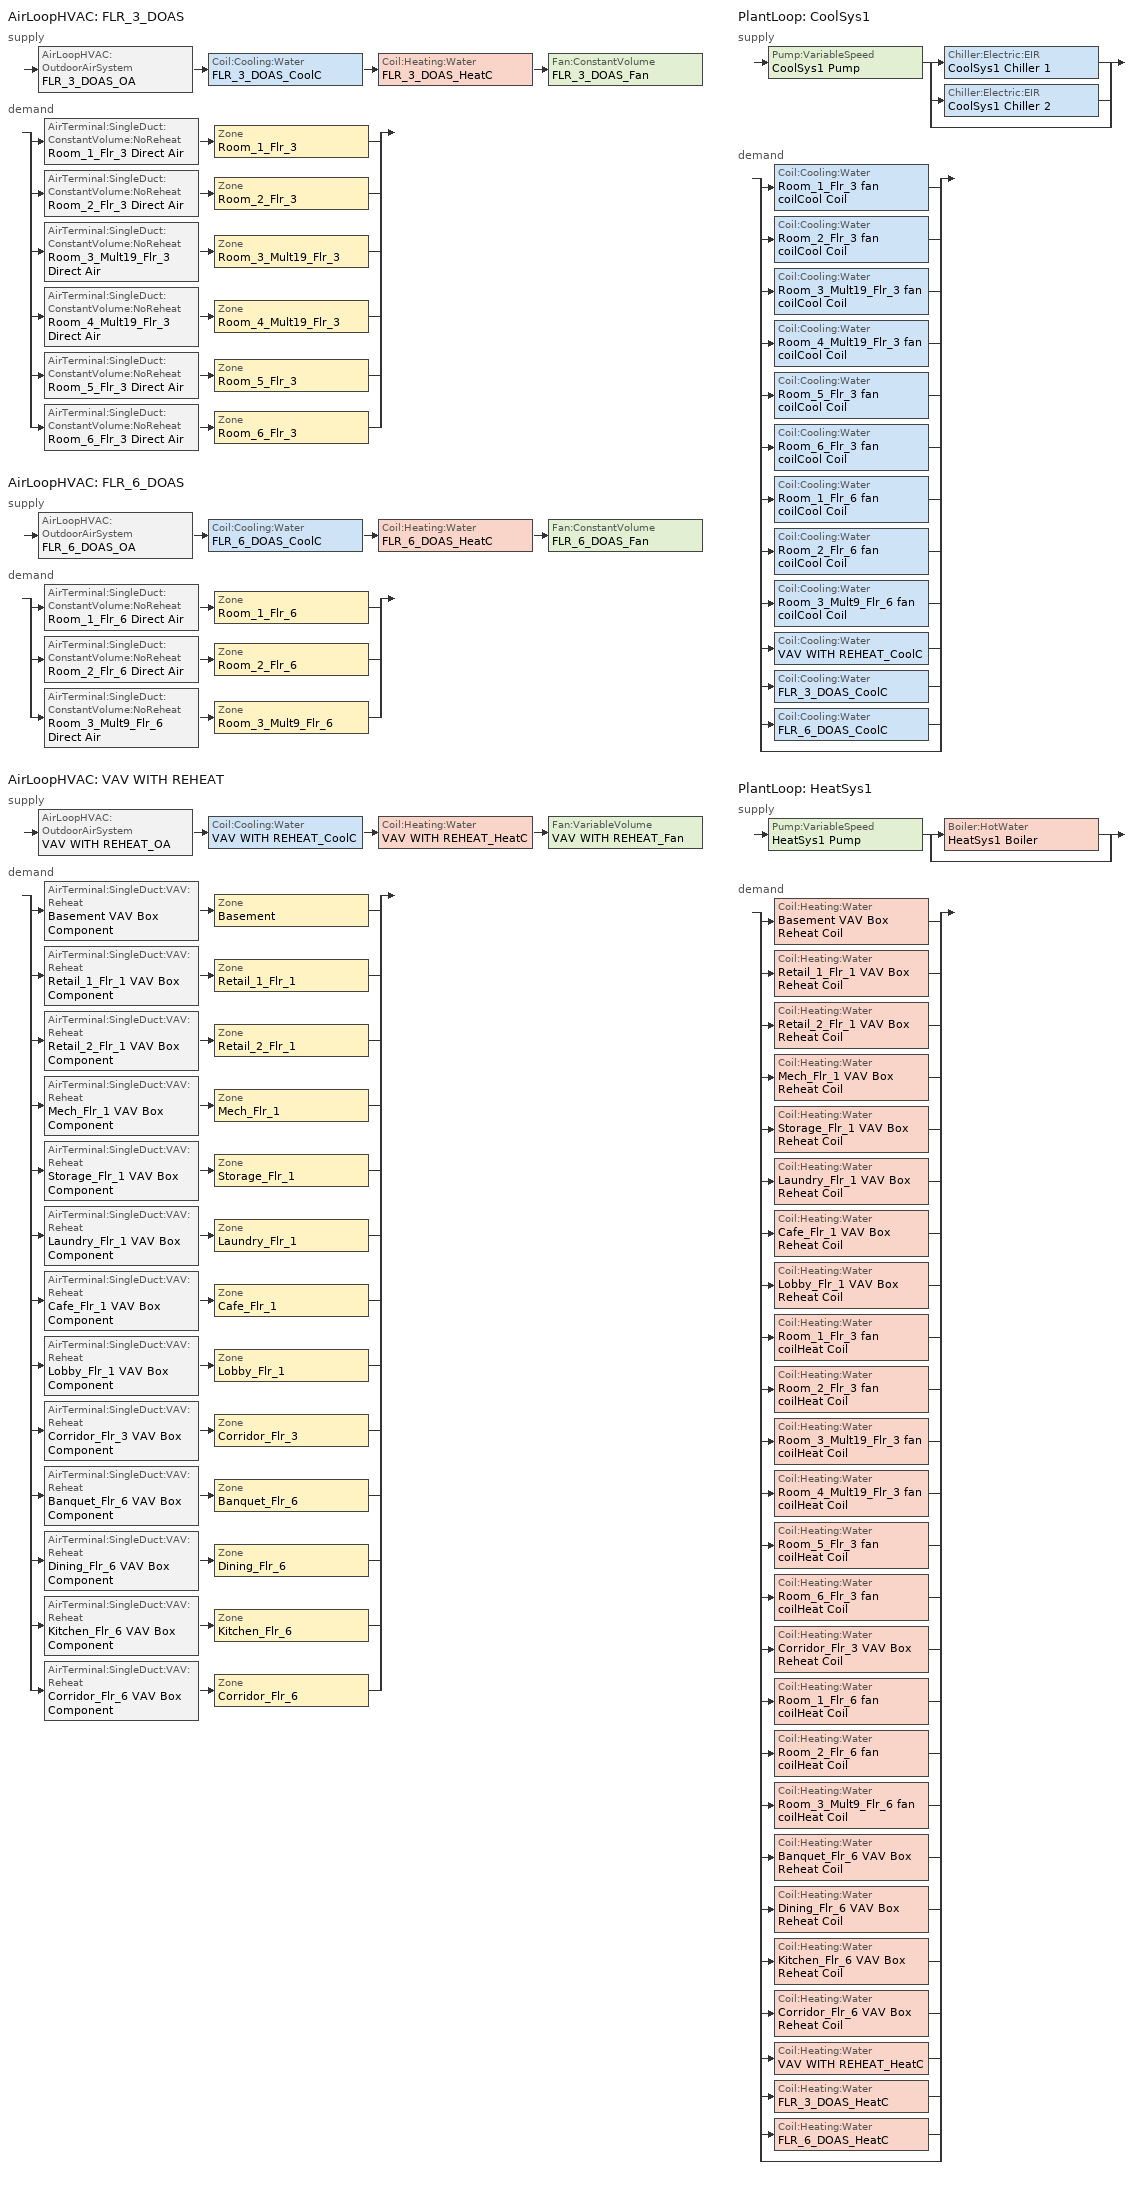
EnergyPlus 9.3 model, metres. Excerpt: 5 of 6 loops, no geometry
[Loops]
AirLoopHVAC 'FLR_3_DOAS'
 supply: AirLoopHVAC:OutdoorAirSystem 'FLR_3_DOAS_OA' > Coil:Cooling:Water 'FLR_3_DOAS_CoolC' > Coil:Heating:Water 'FLR_3_DOAS_HeatC' > Fan:ConstantVolume 'FLR_3_DOAS_Fan'
 demand: split
  | AirTerminal:SingleDuct:ConstantVolume:NoReheat 'Room_1_Flr_3 Direct Air' > Zone 'Room_1_Flr_3'
  | AirTerminal:SingleDuct:ConstantVolume:NoReheat 'Room_2_Flr_3 Direct Air' > Zone 'Room_2_Flr_3'
  | AirTerminal:SingleDuct:ConstantVolume:NoReheat 'Room_3_Mult19_Flr_3 Direct Air' > Zone 'Room_3_Mult19_Flr_3'
  | AirTerminal:SingleDuct:ConstantVolume:NoReheat 'Room_4_Mult19_Flr_3 Direct Air' > Zone 'Room_4_Mult19_Flr_3'
  | AirTerminal:SingleDuct:ConstantVolume:NoReheat 'Room_5_Flr_3 Direct Air' > Zone 'Room_5_Flr_3'
  | AirTerminal:SingleDuct:ConstantVolume:NoReheat 'Room_6_Flr_3 Direct Air' > Zone 'Room_6_Flr_3'
AirLoopHVAC 'FLR_6_DOAS'
 supply: AirLoopHVAC:OutdoorAirSystem 'FLR_6_DOAS_OA' > Coil:Cooling:Water 'FLR_6_DOAS_CoolC' > Coil:Heating:Water 'FLR_6_DOAS_HeatC' > Fan:ConstantVolume 'FLR_6_DOAS_Fan'
 demand: split
  | AirTerminal:SingleDuct:ConstantVolume:NoReheat 'Room_1_Flr_6 Direct Air' > Zone 'Room_1_Flr_6'
  | AirTerminal:SingleDuct:ConstantVolume:NoReheat 'Room_2_Flr_6 Direct Air' > Zone 'Room_2_Flr_6'
  | AirTerminal:SingleDuct:ConstantVolume:NoReheat 'Room_3_Mult9_Flr_6 Direct Air' > Zone 'Room_3_Mult9_Flr_6'
AirLoopHVAC 'VAV WITH REHEAT'
 supply: AirLoopHVAC:OutdoorAirSystem 'VAV WITH REHEAT_OA' > Coil:Cooling:Water 'VAV WITH REHEAT_CoolC' > Coil:Heating:Water 'VAV WITH REHEAT_HeatC' > Fan:VariableVolume 'VAV WITH REHEAT_Fan'
 demand: split
  | AirTerminal:SingleDuct:VAV:Reheat 'Basement VAV Box Component' > Zone 'Basement'
  | AirTerminal:SingleDuct:VAV:Reheat 'Retail_1_Flr_1 VAV Box Component' > Zone 'Retail_1_Flr_1'
  | AirTerminal:SingleDuct:VAV:Reheat 'Retail_2_Flr_1 VAV Box Component' > Zone 'Retail_2_Flr_1'
  | AirTerminal:SingleDuct:VAV:Reheat 'Mech_Flr_1 VAV Box Component' > Zone 'Mech_Flr_1'
  | AirTerminal:SingleDuct:VAV:Reheat 'Storage_Flr_1 VAV Box Component' > Zone 'Storage_Flr_1'
  | AirTerminal:SingleDuct:VAV:Reheat 'Laundry_Flr_1 VAV Box Component' > Zone 'Laundry_Flr_1'
  | AirTerminal:SingleDuct:VAV:Reheat 'Cafe_Flr_1 VAV Box Component' > Zone 'Cafe_Flr_1'
  | AirTerminal:SingleDuct:VAV:Reheat 'Lobby_Flr_1 VAV Box Component' > Zone 'Lobby_Flr_1'
  | AirTerminal:SingleDuct:VAV:Reheat 'Corridor_Flr_3 VAV Box Component' > Zone 'Corridor_Flr_3'
  | AirTerminal:SingleDuct:VAV:Reheat 'Banquet_Flr_6 VAV Box Component' > Zone 'Banquet_Flr_6'
  | AirTerminal:SingleDuct:VAV:Reheat 'Dining_Flr_6 VAV Box Component' > Zone 'Dining_Flr_6'
  | AirTerminal:SingleDuct:VAV:Reheat 'Kitchen_Flr_6 VAV Box Component' > Zone 'Kitchen_Flr_6'
  | AirTerminal:SingleDuct:VAV:Reheat 'Corridor_Flr_6 VAV Box Component' > Zone 'Corridor_Flr_6'
PlantLoop 'CoolSys1'
 supply: Pump:VariableSpeed 'CoolSys1 Pump' > split
  | Chiller:Electric:EIR 'CoolSys1 Chiller 1'
  | Chiller:Electric:EIR 'CoolSys1 Chiller 2'
  | bypass
 demand: split
  | Coil:Cooling:Water 'Room_1_Flr_3 fan coilCool Coil'
  | Coil:Cooling:Water 'Room_2_Flr_3 fan coilCool Coil'
  | Coil:Cooling:Water 'Room_3_Mult19_Flr_3 fan coilCool Coil'
  | Coil:Cooling:Water 'Room_4_Mult19_Flr_3 fan coilCool Coil'
  | Coil:Cooling:Water 'Room_5_Flr_3 fan coilCool Coil'
  | Coil:Cooling:Water 'Room_6_Flr_3 fan coilCool Coil'
  | Coil:Cooling:Water 'Room_1_Flr_6 fan coilCool Coil'
  | Coil:Cooling:Water 'Room_2_Flr_6 fan coilCool Coil'
  | Coil:Cooling:Water 'Room_3_Mult9_Flr_6 fan coilCool Coil'
  | Coil:Cooling:Water 'VAV WITH REHEAT_CoolC'
  | Coil:Cooling:Water 'FLR_3_DOAS_CoolC'
  | Coil:Cooling:Water 'FLR_6_DOAS_CoolC'
  | bypass
PlantLoop 'HeatSys1'
 supply: Pump:VariableSpeed 'HeatSys1 Pump' > split
  | Boiler:HotWater 'HeatSys1 Boiler'
  | bypass
 demand: split
  | Coil:Heating:Water 'Basement VAV Box Reheat Coil'
  | Coil:Heating:Water 'Retail_1_Flr_1 VAV Box Reheat Coil'
  | Coil:Heating:Water 'Retail_2_Flr_1 VAV Box Reheat Coil'
  | Coil:Heating:Water 'Mech_Flr_1 VAV Box Reheat Coil'
  | Coil:Heating:Water 'Storage_Flr_1 VAV Box Reheat Coil'
  | Coil:Heating:Water 'Laundry_Flr_1 VAV Box Reheat Coil'
  | Coil:Heating:Water 'Cafe_Flr_1 VAV Box Reheat Coil'
  | Coil:Heating:Water 'Lobby_Flr_1 VAV Box Reheat Coil'
  | Coil:Heating:Water 'Room_1_Flr_3 fan coilHeat Coil'
  | Coil:Heating:Water 'Room_2_Flr_3 fan coilHeat Coil'
  | Coil:Heating:Water 'Room_3_Mult19_Flr_3 fan coilHeat Coil'
  | Coil:Heating:Water 'Room_4_Mult19_Flr_3 fan coilHeat Coil'
  | Coil:Heating:Water 'Room_5_Flr_3 fan coilHeat Coil'
  | Coil:Heating:Water 'Room_6_Flr_3 fan coilHeat Coil'
  | Coil:Heating:Water 'Corridor_Flr_3 VAV Box Reheat Coil'
  | Coil:Heating:Water 'Room_1_Flr_6 fan coilHeat Coil'
  | Coil:Heating:Water 'Room_2_Flr_6 fan coilHeat Coil'
  | Coil:Heating:Water 'Room_3_Mult9_Flr_6 fan coilHeat Coil'
  | Coil:Heating:Water 'Banquet_Flr_6 VAV Box Reheat Coil'
  | Coil:Heating:Water 'Dining_Flr_6 VAV Box Reheat Coil'
  | Coil:Heating:Water 'Kitchen_Flr_6 VAV Box Reheat Coil'
  | Coil:Heating:Water 'Corridor_Flr_6 VAV Box Reheat Coil'
  | Coil:Heating:Water 'VAV WITH REHEAT_HeatC'
  | Coil:Heating:Water 'FLR_3_DOAS_HeatC'
  | Coil:Heating:Water 'FLR_6_DOAS_HeatC'
  | bypass
[Fan:VariableVolume]
VAV WITH REHEAT_Fan: Availability Schedule=Always_On; Fan Total Efficiency=0.61425; Pressure Rise {Pa}=1017.592; Maximum Flow Rate {m3/s}=AUTOSIZE; Fan Power Minimum Flow Rate Input Method=FixedFlowRate; Fan Power Minimum Air Flow Rate {m3/s}=0; Motor Efficiency=0.945; Motor In Airstream Fraction=1; Fan Power Coefficient 1=0.0407599; Fan Power Coefficient 2=0.088045; Fan Power Coefficient 3=-0.0729261; Fan Power Coefficient 4=0.94374; Fan Power Coefficient 5=0
[Fan:ConstantVolume] Availability Schedule=ALWAYS_ON; Maximum Flow Rate {m3/s}=AUTOSIZE; Motor In Airstream Fraction=1
Name | Fan Total Efficiency | Pressure Rise {Pa} | Motor Efficiency
FLR_3_DOAS_Fan | 0.56875 | 622 | 0.875
FLR_6_DOAS_Fan | 0.53625 | 622 | 0.825
Room_1_Flr_3 fan coilfan; Room_1_Flr_6 fan coilfan; Room_2_Flr_3 fan coilfan; Room_2_Flr_6 fan coilfan; Room_3_Mult19_Flr_3 fan coilfan; Room_3_Mult9_Flr_6 fan coilfan; Room_4_Mult19_Flr_3 fan coilfan; Room_5_Flr_3 fan coilfan; Room_6_Flr_3 fan coilfan | 0.52 | 331 | 0.8
Corridor_Flr_6 Unit HeaterFan | 0.536 | 50 | 0.825
[Fan:ZoneExhaust] Availability Schedule=Always_On
Name | Fan Total Efficiency | Pressure Rise {Pa} | Maximum Flow Rate {m3/s}
Dining_Flr_6 Exhaust Fan | 1 | 1.0e-006 | 1.84352
Kitchen_Flr_6 Exhaust Fan | 1 | 1.0e-006 | 0.04448
Laundry_Flr_1 Exhaust Fan | 0.34 | 125 | 0.236
[Coil:Heating:Water] Availability Schedule=ALWAYS_ON; U-Factor Times Area Value {W/K}=AUTOSIZE; Maximum Water Flow Rate {m3/s}=AUTOSIZE; Performance Input Method=UFactorTimesAreaAndDesignWaterFlowRate; Rated Capacity {W}=AUTOSIZE; Rated Inlet Water Temperature {C}=82.2; Rated Inlet Air Temperature {C}=16.6; Rated Outlet Water Temperature {C}=71.1; Rated Outlet Air Temperature {C}=32.2
Banquet_Flr_6 VAV Box Reheat Coil; Basement VAV Box Reheat Coil; Cafe_Flr_1 VAV Box Reheat Coil; Corridor_Flr_3 VAV Box Reheat Coil; Corridor_Flr_6 VAV Box Reheat Coil; Dining_Flr_6 VAV Box Reheat Coil; FLR_3_DOAS_HeatC; FLR_6_DOAS_HeatC; Kitchen_Flr_6 VAV Box Reheat Coil; Laundry_Flr_1 VAV Box Reheat Coil; Lobby_Flr_1 VAV Box Reheat Coil; Mech_Flr_1 VAV Box Reheat Coil; Retail_1_Flr_1 VAV Box Reheat Coil; Retail_2_Flr_1 VAV Box Reheat Coil; Room_1_Flr_3 fan coilHeat Coil; Room_1_Flr_6 fan coilHeat Coil; Room_2_Flr_3 fan coilHeat Coil; Room_2_Flr_6 fan coilHeat Coil; Room_3_Mult19_Flr_3 fan coilHeat Coil; Room_3_Mult9_Flr_6 fan coilHeat Coil; Room_4_Mult19_Flr_3 fan coilHeat Coil; Room_5_Flr_3 fan coilHeat Coil; Room_6_Flr_3 fan coilHeat Coil; Storage_Flr_1 VAV Box Reheat Coil; VAV WITH REHEAT_HeatC
[Coil:Heating:Electric]
Corridor_Flr_6 Unit Heater coil: Availability Schedule=ALWAYS_ON; Efficiency=1; Nominal Capacity {W}=AUTOSIZE
[Coil:Cooling:Water] Availability Schedule=ALWAYS_ON; Design Water Flow Rate {m3/s}=AUTOSIZE; Design Air Flow Rate {m3/s}=AUTOSIZE; Design Inlet Water Temperature {C}=AUTOSIZE; Design Inlet Air Temperature {C}=AUTOSIZE; Design Outlet Air Temperature {C}=AUTOSIZE; Design Inlet Air Humidity Ratio {kgWater/kgDryAir}=AUTOSIZE; Design Outlet Air Humidity Ratio {kgWater/kgDryAir}=AUTOSIZE; Type of Analysis=SimpleAnalysis; Heat Exchanger Configuration=CrossFlow
FLR_6_DOAS_CoolC; Room_3_Mult9_Flr_6 fan coilCool Coil; VAV WITH REHEAT_CoolC; FLR_3_DOAS_CoolC; Room_2_Flr_6 fan coilCool Coil; Room_1_Flr_6 fan coilCool Coil; Room_1_Flr_3 fan coilCool Coil; Room_2_Flr_3 fan coilCool Coil; Room_3_Mult19_Flr_3 fan coilCool Coil; Room_4_Mult19_Flr_3 fan coilCool Coil; Room_6_Flr_3 fan coilCool Coil; Room_5_Flr_3 fan coilCool Coil
[ZoneHVAC:FourPipeFanCoil] Availability Schedule=ALWAYS_ON; Capacity Control Method=ConstantFanVariableFlow; Maximum Supply Air Flow Rate {m3/s}=AUTOSIZE; Maximum Outdoor Air Flow Rate {m3/s}=0; Maximum Cold Water Flow Rate {m3/s}=AUTOSIZE; Minimum Cold Water Flow Rate {m3/s}=0; Cooling Convergence Tolerance=0.001; Maximum Hot Water Flow Rate {m3/s}=AUTOSIZE; Minimum Hot Water Flow Rate {m3/s}=0; Heating Convergence Tolerance=0.001
Name | Supply Air Fan | Cooling Coil | Heating Coil
Room_1_Flr_3 fan coil | Room_1_Flr_3 fan coilfan | Room_1_Flr_3 fan coilCool Coil | Room_1_Flr_3 fan coilHeat Coil
Room_1_Flr_6 fan coil | Room_1_Flr_6 fan coilfan | Room_1_Flr_6 fan coilCool Coil | Room_1_Flr_6 fan coilHeat Coil
Room_2_Flr_3 fan coil | Room_2_Flr_3 fan coilfan | Room_2_Flr_3 fan coilCool Coil | Room_2_Flr_3 fan coilHeat Coil
Room_2_Flr_6 fan coil | Room_2_Flr_6 fan coilfan | Room_2_Flr_6 fan coilCool Coil | Room_2_Flr_6 fan coilHeat Coil
Room_3_Mult19_Flr_3 fan coil | Room_3_Mult19_Flr_3 fan coilfan | Room_3_Mult19_Flr_3 fan coilCool Coil | Room_3_Mult19_Flr_3 fan coilHeat Coil
Room_3_Mult9_Flr_6 fan coil | Room_3_Mult9_Flr_6 fan coilfan | Room_3_Mult9_Flr_6 fan coilCool Coil | Room_3_Mult9_Flr_6 fan coilHeat Coil
Room_4_Mult19_Flr_3 fan coil | Room_4_Mult19_Flr_3 fan coilfan | Room_4_Mult19_Flr_3 fan coilCool Coil | Room_4_Mult19_Flr_3 fan coilHeat Coil
Room_5_Flr_3 fan coil | Room_5_Flr_3 fan coilfan | Room_5_Flr_3 fan coilCool Coil | Room_5_Flr_3 fan coilHeat Coil
Room_6_Flr_3 fan coil | Room_6_Flr_3 fan coilfan | Room_6_Flr_3 fan coilCool Coil | Room_6_Flr_3 fan coilHeat Coil
[ZoneHVAC:UnitHeater]
Corridor_Flr_6 Unit Heater: Availability Schedule=ALWAYS_ON; Supply Air Fan=Corridor_Flr_6 Unit HeaterFan; Maximum Supply Air Flow Rate {m3/s}=AUTOSIZE; Heating Coil=Corridor_Flr_6 Unit Heater coil; Supply Air Fan Operation During No Heating=No; Maximum Hot Water or Steam Flow Rate {m3/s}=AUTOSIZE; Minimum Hot Water or Steam Flow Rate {m3/s}=0; Heating Convergence Tolerance=0.001
[AirTerminal:SingleDuct:VAV:Reheat] Availability Schedule=ALWAYS_ON; Maximum Air Flow Rate {m3/s}=AUTOSIZE; Zone Minimum Air Flow Input Method=Constant; Constant Minimum Air Flow Fraction=0.3; Maximum Hot Water or Steam Flow Rate {m3/s}=AUTOSIZE; Minimum Hot Water or Steam Flow Rate {m3/s}=0; Convergence Tolerance=0.001; Damper Heating Action=NORMAL
Name | Reheat Coil
Banquet_Flr_6 VAV Box Component | Banquet_Flr_6 VAV Box Reheat Coil
Basement VAV Box Component | Basement VAV Box Reheat Coil
Cafe_Flr_1 VAV Box Component | Cafe_Flr_1 VAV Box Reheat Coil
Corridor_Flr_3 VAV Box Component | Corridor_Flr_3 VAV Box Reheat Coil
Corridor_Flr_6 VAV Box Component | Corridor_Flr_6 VAV Box Reheat Coil
Dining_Flr_6 VAV Box Component | Dining_Flr_6 VAV Box Reheat Coil
Kitchen_Flr_6 VAV Box Component | Kitchen_Flr_6 VAV Box Reheat Coil
Laundry_Flr_1 VAV Box Component | Laundry_Flr_1 VAV Box Reheat Coil
Lobby_Flr_1 VAV Box Component | Lobby_Flr_1 VAV Box Reheat Coil
Mech_Flr_1 VAV Box Component | Mech_Flr_1 VAV Box Reheat Coil
Retail_1_Flr_1 VAV Box Component | Retail_1_Flr_1 VAV Box Reheat Coil
Retail_2_Flr_1 VAV Box Component | Retail_2_Flr_1 VAV Box Reheat Coil
Storage_Flr_1 VAV Box Component | Storage_Flr_1 VAV Box Reheat Coil
[Zone equipment]
Banquet_Flr_6: Banquet_Flr_6 VAV Box Component
Basement: Basement VAV Box Component
Cafe_Flr_1: Cafe_Flr_1 VAV Box Component
Corridor_Flr_3: Corridor_Flr_3 VAV Box Component
Corridor_Flr_6: Corridor_Flr_6 VAV Box Component, Corridor_Flr_6 Unit Heater
Dining_Flr_6: Dining_Flr_6 Exhaust Fan, Dining_Flr_6 VAV Box Component
Kitchen_Flr_6: Kitchen_Flr_6 Exhaust Fan, Kitchen_Flr_6 VAV Box Component
Laundry_Flr_1: Laundry_Flr_1 Exhaust Fan, Laundry_Flr_1 VAV Box Component
Lobby_Flr_1: Lobby_Flr_1 VAV Box Component
Mech_Flr_1: Mech_Flr_1 VAV Box Component
Retail_1_Flr_1: Retail_1_Flr_1 VAV Box Component
Retail_2_Flr_1: Retail_2_Flr_1 VAV Box Component
Room_1_Flr_3: Room_1_Flr_3 Direct Air, Room_1_Flr_3 fan coil
Room_1_Flr_6: Room_1_Flr_6 Direct Air, Room_1_Flr_6 fan coil
Room_2_Flr_3: Room_2_Flr_3 Direct Air, Room_2_Flr_3 fan coil
Room_2_Flr_6: Room_2_Flr_6 Direct Air, Room_2_Flr_6 fan coil
Room_3_Mult19_Flr_3: Room_3_Mult19_Flr_3 Direct Air, Room_3_Mult19_Flr_3 fan coil
Room_3_Mult9_Flr_6: Room_3_Mult9_Flr_6 Direct Air, Room_3_Mult9_Flr_6 fan coil
Room_4_Mult19_Flr_3: Room_4_Mult19_Flr_3 Direct Air, Room_4_Mult19_Flr_3 fan coil
Room_5_Flr_3: Room_5_Flr_3 Direct Air, Room_5_Flr_3 fan coil
Room_6_Flr_3: Room_6_Flr_3 Direct Air, Room_6_Flr_3 fan coil
Storage_Flr_1: Storage_Flr_1 VAV Box Component
[Sizing:Zone] Zone Cooling Design Supply Air Temperature Input Method=SupplyAirTemperature; Zone Heating Design Supply Air Temperature Input Method=SupplyAirTemperature; Zone Heating Design Supply Air Temperature {C}=40; Zone Heating Design Supply Air Humidity Ratio {kgWater/kgDryAir}=0.008; Cooling Design Air Flow Method=DesignDay; Heating Design Air Flow Method=DesignDay; Account for Dedicated Outdoor Air System=No; Dedicated Outdoor Air System Control Strategy=NeutralSupplyAir; Dedicated Outdoor Air Low Setpoint Temperature for Design {C}=autosize; Dedicated Outdoor Air High Setpoint Temperature for Design {C}=autosize
Name | Zone Cooling Design Supply Air Temperature {C} | Zone Cooling Design Supply Air Humidity Ratio {kgWater/kgDryAir} | Design Specification Outdoor Air Object | Cooling Minimum Air Flow {m3/s}
Banquet_Flr_6 | 14 | 0.0085 | SZ DSOA Banquet_Flr_6
Basement | 14 | 0.0085 | SZ DSOA Basement
Cafe_Flr_1 | 14 | 0.0085 | SZ DSOA Cafe_Flr_1
Corridor_Flr_3 | 14 | 0.0085 | SZ DSOA Corridor_Flr_3
Corridor_Flr_6 | 14 | 0.0085 | SZ DSOA Corridor_Flr_6
Dining_Flr_6 | 14 | 0.0085 | SZ DSOA Dining_Flr_6 | 1.84779
Kitchen_Flr_6 | 14 | 0.0085 | SZ DSOA Kitchen_Flr_6
Laundry_Flr_1 | 14 | 0.0085 | SZ DSOA Laundry_Flr_1
Lobby_Flr_1 | 14 | 0.0085 | SZ DSOA Lobby_Flr_1
Mech_Flr_1 | 14 | 0.0085 | SZ DSOA Mech_Flr_1
Retail_1_Flr_1 | 14 | 0.0085 | SZ DSOA Retail_1_Flr_1
Retail_2_Flr_1 | 14 | 0.0085 | SZ DSOA Retail_2_Flr_1
Room_1_Flr_3 | 12 | 0.0085 | SZ DSOA Room_1_Flr_3
Room_1_Flr_6 | 12 | 0.0085 | SZ DSOA Room_1_Flr_6
Room_2_Flr_3 | 12 | 0.0085 | SZ DSOA Room_2_Flr_3
Room_2_Flr_6 | 12 | 0.0085 | SZ DSOA Room_2_Flr_6
Room_3_Mult19_Flr_3 | 12.49 | 0.0083059 | SZ DSOA Room_3_Mult19_Flr_3
Room_3_Mult9_Flr_6 | 12.49 | 0.0083059 | SZ DSOA Room_3_Mult9_Flr_6
Room_4_Mult19_Flr_3 | 12.49 | 0.0083059 | SZ DSOA Room_4_Mult19_Flr_3
Room_5_Flr_3 | 12.5 | 0.0084865 | SZ DSOA Room_5_Flr_3
Room_6_Flr_3 | 12.83 | 0.0084865 | SZ DSOA Room_6_Flr_3
Storage_Flr_1 | 14 | 0.0085 | SZ DSOA Storage_Flr_1
[DesignSpecification:OutdoorAir]
Name | Outdoor Air Method | Outdoor Air Flow per Person {m3/s-person} | Outdoor Air Flow per Zone Floor Area {m3/s-m2} | Outdoor Air Flow per Zone {m3/s}
SZ DSOA Banquet_Flr_6; SZ DSOA Cafe_Flr_1; SZ DSOA Dining_Flr_6; SZ DSOA Lobby_Flr_1 | Flow/Person | 0.01
SZ DSOA Basement; SZ DSOA Corridor_Flr_3; SZ DSOA Corridor_Flr_6; SZ DSOA Mech_Flr_1 | Flow/Area |  | 0.00025
SZ DSOA Kitchen_Flr_6 | Flow/Person | 0.008
SZ DSOA Laundry_Flr_1 | Flow/Zone |  |  | 0.236
SZ DSOA Retail_1_Flr_1; SZ DSOA Retail_2_Flr_1 | Flow/Area |  | 0.00152
SZ DSOA Room_1_Flr_3; SZ DSOA Room_1_Flr_6; SZ DSOA Room_2_Flr_3; SZ DSOA Room_2_Flr_6; SZ DSOA Room_5_Flr_3; SZ DSOA Room_6_Flr_3 | Flow/Zone |  |  | 0.01416
SZ DSOA Room_3_Mult19_Flr_3; SZ DSOA Room_4_Mult19_Flr_3 | Flow/Zone |  |  | 0.26904
SZ DSOA Room_3_Mult9_Flr_6 | Flow/Zone |  |  | 0.12744
SZ DSOA Storage_Flr_1 | Flow/Area |  | 0.00076
[SetpointManager:Scheduled] Control Variable=Temperature
Name | Schedule | Setpoint Node or NodeList
VAV WITH REHEAT SAT setpoint | Seasonal-Reset-Supply-Air-Temp-Sch | VAV WITH REHEAT Supply Equipment Outlet Node
HeatSys1 Boiler Setpoint Manager | HW-Loop-Temp-Schedule | HeatSys1 Supply Equipment Outlet Node
CoolSys1 Chiller 1 Setpoint Manager | CW-Loop-Temp-Schedule | CoolSys1 Supply Equipment Outlet Node 1
CoolSys1 Chiller 2 Setpoint Manager | CW-Loop-Temp-Schedule | CoolSys1 Supply Equipment Outlet Node 2
CoolSys1 Loop Setpoint Manager | CW-Loop-Temp-Schedule | CoolSys1 Supply Outlet Node
HeatSys1 Loop Setpoint Manager | HW-Loop-Temp-Schedule | HeatSys1 Supply Outlet Node
[SetpointManager:OutdoorAirReset] Control Variable=Temperature; Setpoint at Outdoor Low Temperature {C}=22; Outdoor Low Temperature {C}=10; Setpoint at Outdoor High Temperature {C}=10; Outdoor High Temperature {C}=24
Name | Setpoint Node or NodeList
FLR_6_DOAS SAT setpoint | FLR_6_DOAS Supply Equipment Outlet Node
FLR_3_DOAS SAT setpoint | FLR_3_DOAS Supply Equipment Outlet Node
[ZoneControl:Thermostat] Control Type Schedule=Dual Zone Control Type Sched
Name | Zone or ZoneList | Control 1
Banquet_Flr_6 Thermostat | Banquet_Flr_6 | Banquet_Flr_6 DualSPSched
Basement Thermostat | Basement | Basement DualSPSched
Cafe_Flr_1 Thermostat | Cafe_Flr_1 | Cafe_Flr_1 DualSPSched
Corridor_Flr_3 Thermostat | Corridor_Flr_3 | Corridor_Flr_3 DualSPSched
Corridor_Flr_6 Thermostat | Corridor_Flr_6 | Corridor_Flr_6 DualSPSched
Dining_Flr_6 Thermostat | Dining_Flr_6 | Dining_Flr_6 DualSPSched
Kitchen_Flr_6 Thermostat | Kitchen_Flr_6 | Kitchen_Flr_6 DualSPSched
Laundry_Flr_1 Thermostat | Laundry_Flr_1 | Laundry_Flr_1 DualSPSched
Lobby_Flr_1 Thermostat | Lobby_Flr_1 | Lobby_Flr_1 DualSPSched
Mech_Flr_1 Thermostat | Mech_Flr_1 | Mech_Flr_1 DualSPSched
Retail_1_Flr_1 Thermostat | Retail_1_Flr_1 | Retail_1_Flr_1 DualSPSched
Retail_2_Flr_1 Thermostat | Retail_2_Flr_1 | Retail_2_Flr_1 DualSPSched
Room_1_Flr_3 Thermostat | Room_1_Flr_3 | Room_1_Flr_3 DualSPSched
Room_1_Flr_6 Thermostat | Room_1_Flr_6 | Room_1_Flr_6 DualSPSched
Room_2_Flr_3 Thermostat | Room_2_Flr_3 | Room_2_Flr_3 DualSPSched
Room_2_Flr_6 Thermostat | Room_2_Flr_6 | Room_2_Flr_6 DualSPSched
Room_3_Mult19_Flr_3 Thermostat | Room_3_Mult19_Flr_3 | Room_3_Mult19_Flr_3 DualSPSched
Room_3_Mult9_Flr_6 Thermostat | Room_3_Mult9_Flr_6 | Room_3_Mult9_Flr_6 DualSPSched
Room_4_Mult19_Flr_3 Thermostat | Room_4_Mult19_Flr_3 | Room_4_Mult19_Flr_3 DualSPSched
Room_5_Flr_3 Thermostat | Room_5_Flr_3 | Room_5_Flr_3 DualSPSched
Room_6_Flr_3 Thermostat | Room_6_Flr_3 | Room_6_Flr_3 DualSPSched
Storage_Flr_1 Thermostat | Storage_Flr_1 | Storage_Flr_1 DualSPSched
[ThermostatSetpoint:DualSetpoint]
Name | Heating Setpoint Temperature Schedule | Cooling Setpoint Temperature Schedule
Banquet_Flr_6 DualSPSched; Basement DualSPSched; Cafe_Flr_1 DualSPSched; Dining_Flr_6 DualSPSched; Laundry_Flr_1 DualSPSched; Lobby_Flr_1 DualSPSched; Retail_1_Flr_1 DualSPSched; Retail_2_Flr_1 DualSPSched | HTGSETP_SCH | CLGSETP_SCH
Corridor_Flr_3 DualSPSched; Corridor_Flr_6 DualSPSched; Mech_Flr_1 DualSPSched; Storage_Flr_1 DualSPSched | Corr_HTGSETP_SCH | Corr_CLGSETP_SCH
Kitchen_Flr_6 DualSPSched | Kitchen_HTGSETP_SCH | Kitchen_CLGSETP_SCH
Room_1_Flr_3 DualSPSched; Room_1_Flr_6 DualSPSched; Room_2_Flr_3 DualSPSched; Room_2_Flr_6 DualSPSched; Room_3_Mult19_Flr_3 DualSPSched; Room_3_Mult9_Flr_6 DualSPSched; Room_4_Mult19_Flr_3 DualSPSched; Room_5_Flr_3 DualSPSched; Room_6_Flr_3 DualSPSched | Guest_HTGSETP_SCH | Guest_CLGSETP_SCH
[Sizing:System] Preheat Design Temperature {C}=7; Preheat Design Humidity Ratio {kgWater/kgDryAir}=0.008; Precool Design Temperature {C}=12.8; Precool Design Humidity Ratio {kgWater/kgDryAir}=0.008; Type of Zone Sum to Use=NonCoincident; Central Heating Design Supply Air Humidity Ratio {kgWater/kgDryAir}=0.008; System Outdoor Air Method=ZoneSum; Zone Maximum Outdoor Air Fraction=1; Cooling Design Capacity Method=CoolingDesignCapacity; Cooling Design Capacity {W}=autosize; Heating Design Capacity Method=HeatingDesignCapacity; Heating Design Capacity {W}=autosize; Central Cooling Capacity Control Method=OnOff
Name | Type of Load to Size On | Design Outdoor Air Flow Rate {m3/s} | Central Heating Maximum System Air Flow Ratio | Central Cooling Design Supply Air Temperature {C} | Central Heating Design Supply Air Temperature {C} | 100% Outdoor Air in Cooling | 100% Outdoor Air in Heating | Central Cooling Design Supply Air Humidity Ratio {kgWater/kgDryAir} | Cooling Supply Air Flow Rate Method | Cooling Supply Air Flow Rate {m3/s} | Heating Supply Air Flow Rate Method | Heating Supply Air Flow Rate {m3/s}
FLR_3_DOAS | VentilationRequirement | 2.37888 | 1 | 12.82 | 18 | YES | YES | 0.0084902 | Flow/System | 2.37888 | Flow/System | 2.37888
FLR_6_DOAS | VentilationRequirement | 0.15576 | 1 | 12.82 | 18 | YES | YES | 0.0084902 | Flow/System | 0.15576 | Flow/System | 0.15576
VAV WITH REHEAT | Sensible | AUTOSIZE | 0.3 | 12.8 | 16.7 | No | No | 0.0085 | DesignDay |  | DesignDay
[Controller:OutdoorAir] Economizer Control Type=NoEconomizer; Economizer Control Action Type=ModulateFlow; Economizer Maximum Limit Dry-Bulb Temperature {C}=28; Economizer Maximum Limit Enthalpy {J/kg}=64000; Economizer Minimum Limit Dry-Bulb Temperature {C}=-100; Lockout Type=NoLockout
Name | Minimum Outdoor Air Flow Rate {m3/s} | Maximum Outdoor Air Flow Rate {m3/s} | Minimum Limit Type | Minimum Outdoor Air Schedule | Minimum Fraction of Outdoor Air Schedule | Maximum Fraction of Outdoor Air Schedule
FLR_3_DOAS_OA_Controller | 2.37888 | 2.37888 | ProportionalMinimum | ALWAYS_ON | ALWAYS_ON | ALWAYS_ON
FLR_6_DOAS_OA_Controller | 0.15576 | 0.15576 | ProportionalMinimum | ALWAYS_ON | ALWAYS_ON | ALWAYS_ON
VAV WITH REHEAT_OA_Controller | AUTOSIZE | AUTOSIZE | FixedMinimum | Always_On
[Controller:WaterCoil] Control Variable=Temperature; Actuator Variable=Flow; Maximum Actuated Flow {m3/s}=AUTOSIZE; Minimum Actuated Flow {m3/s}=0
Name | Action | Controller Convergence Tolerance {deltaC}
FLR_3_DOAS_CoolC_Controller; FLR_6_DOAS_CoolC_Controller; VAV WITH REHEAT_CoolC_Controller | Reverse
FLR_3_DOAS_HeatC_Controller; FLR_6_DOAS_HeatC_Controller; VAV WITH REHEAT_HeatC_Controller | Normal | 0.0001
[AirLoopHVAC]
Name | Design Supply Air Flow Rate {m3/s}
FLR_3_DOAS | 2.37888
FLR_6_DOAS | 0.15576
VAV WITH REHEAT | AUTOSIZE
[AirTerminal:SingleDuct:ConstantVolume:NoReheat] Availability Schedule=ALWAYS_ON
Name | Maximum Air Flow Rate {m3/s}
Room_1_Flr_3 Direct Air; Room_1_Flr_6 Direct Air; Room_2_Flr_3 Direct Air; Room_2_Flr_6 Direct Air; Room_5_Flr_3 Direct Air; Room_6_Flr_3 Direct Air | 0.01416
Room_3_Mult19_Flr_3 Direct Air; Room_4_Mult19_Flr_3 Direct Air | 0.26904
Room_3_Mult9_Flr_6 Direct Air | 0.12744
[SetpointManager:MixedAir] Control Variable=Temperature
Name | Setpoint Node or NodeList
FLR_3_DOAS_CoolC SAT Manager | FLR_3_DOAS_CoolC-FLR_3_DOAS_HeatCNode
FLR_3_DOAS_HeatC SAT Manager | FLR_3_DOAS_HeatC-FLR_3_DOAS_FanNode
FLR_3_DOAS_OAMixed Air Temp Manager | FLR_3_DOAS_OA-FLR_3_DOAS_CoolCNode
FLR_6_DOAS_CoolC SAT Manager | FLR_6_DOAS_CoolC-FLR_6_DOAS_HeatCNode
FLR_6_DOAS_HeatC SAT Manager | FLR_6_DOAS_HeatC-FLR_6_DOAS_FanNode
FLR_6_DOAS_OAMixed Air Temp Manager | FLR_6_DOAS_OA-FLR_6_DOAS_CoolCNode
VAV WITH REHEAT_CoolC SAT Manager | VAV WITH REHEAT_CoolC-VAV WITH REHEAT_HeatCNode
VAV WITH REHEAT_HeatC SAT Manager | VAV WITH REHEAT_HeatC-VAV WITH REHEAT_FanNode
VAV WITH REHEAT_OAMixed Air Temp Manager | VAV WITH REHEAT_OA-VAV WITH REHEAT_CoolCNode
[Boiler:HotWater]
HeatSys1 Boiler: Fuel Type=NATURALGAS; Nominal Capacity {W}=AUTOSIZE; Nominal Thermal Efficiency=0.705; Efficiency Curve Temperature Evaluation Variable=LeavingBoiler; Design Water Flow Rate {m3/s}=AUTOSIZE; Minimum Part Load Ratio=0; Maximum Part Load Ratio=1.2; Optimum Part Load Ratio=1; Water Outlet Upper Temperature Limit {C}=95; Boiler Flow Mode=LeavingSetpointModulated; Parasitic Electric Load {W}=0; Sizing Factor=1
[Chiller:Electric:EIR] Reference Capacity {W}=AUTOSIZE; Reference COP {W/W}=2.5; Reference Leaving Chilled Water Temperature {C}=6.67; Reference Entering Condenser Fluid Temperature {C}=35; Reference Chilled Water Flow Rate {m3/s}=AutoSize; Reference Condenser Fluid Flow Rate {m3/s}=AutoSize; Cooling Capacity Function of Temperature Curve=Air-Cooled Default 90.1-2004 Cap_fT; Electric Input to Cooling Output Ratio Function of Temperature Curve=Air-Cooled Default 90.1-2004 EIR_fT; Electric Input to Cooling Output Ratio Function of Part Load Ratio Curve=Air-Cooled GTE 150tons Default 90.1-2004 EIR_fPLR; Minimum Part Load Ratio=0.15; Maximum Part Load Ratio=1; Optimum Part Load Ratio=0.8; Minimum Unloading Ratio=0.15; Condenser Type=AIRCOOLED; Leaving Chilled Water Lower Temperature Limit {C}=2; Chiller Flow Mode=LeavingSetpointModulated; Design Heat Recovery Water Flow Rate {m3/s}=0; Sizing Factor=0.2
CoolSys1 Chiller 1; CoolSys1 Chiller 2
[Pump:VariableSpeed] Design Maximum Flow Rate {m3/s}=AUTOSIZE; Design Pump Head {Pa}=179352; Design Power Consumption {W}=AUTOSIZE; Motor Efficiency=0.9; Fraction of Motor Inefficiencies to Fluid Stream=0; Coefficient 1 of the Part Load Performance Curve=0; Coefficient 2 of the Part Load Performance Curve=1; Coefficient 3 of the Part Load Performance Curve=0; Coefficient 4 of the Part Load Performance Curve=0; Design Minimum Flow Rate {m3/s}=0; Pump Control Type=Intermittent
CoolSys1 Pump; HeatSys1 Pump
[PlantEquipmentList]
CoolSys1 Equipment List: CoolSys1 Chiller 1, CoolSys1 Chiller 2
HeatSys1 Equipment List: HeatSys1 Boiler
[Sizing:Plant]
Name | Loop Type | Design Loop Exit Temperature {C} | Loop Design Temperature Difference {deltaC}
CoolSys1 | Cooling | 6.67 | 6.67
HeatSys1 | Heating | 82.2 | 11.1
[PlantEquipmentOperationSchemes] Control Scheme 1 Schedule=PlantOnSched
Name | Control Scheme 1
CoolSys1 Loop Operation Scheme List | CoolSys1 Operation Scheme
HeatSys1 Loop Operation Scheme List | HeatSys1 Operation Scheme
[PlantEquipmentOperation:HeatingLoad]
HeatSys1 Operation Scheme: Load Range 1 Lower Limit {W}=0; Load Range 1 Upper Limit {W}=1000000000000000; Range 1 Equipment List=HeatSys1 Equipment List
[PlantEquipmentOperation:CoolingLoad]
CoolSys1 Operation Scheme: Load Range 1 Lower Limit {W}=0; Load Range 1 Upper Limit {W}=100000000000000; Range 1 Equipment List=CoolSys1 Equipment List
[PlantLoop] Fluid Type=Water; Maximum Loop Flow Rate {m3/s}=AUTOSIZE; Minimum Loop Flow Rate {m3/s}=0; Plant Loop Volume {m3}=AUTOSIZE
Name | Plant Equipment Operation Scheme | Maximum Loop Temperature {C} | Minimum Loop Temperature {C} | Load Distribution Scheme
CoolSys1 | CoolSys1 Loop Operation Scheme List | 98 | 1 | UniformLoad
HeatSys1 | HeatSys1 Loop Operation Scheme List | 100 | 10 | Optimal
[Refrigeration:Case] Availability Schedule=ALWAYS_ON; Zone=Kitchen_Flr_6; Rated Ambient Temperature {C}=23.88; Rated Ambient Relative Humidity {percent}=55; Latent Case Credit Curve Type=CaseTemperatureMethod; Case Lighting Schedule=BLDG_LIGHT_SCH; Fraction of Lighting Energy to Case=1; Case Anti-Sweat Heater Power per Unit Length {W/m}=0; Minimum Anti-Sweat Heater Power per Unit Length {W/m}=0; Anti-Sweat Heater Control Type=None; Humidity at Zero Anti-Sweat Heater Energy {percent}=0; Case Height {m}=0; Defrost Energy Correction Curve Type=None; Under Case HVAC Return Air Fraction=0
Name | Rated Total Cooling Capacity per Unit Length {W/m} | Rated Latent Heat Ratio | Rated Runtime Fraction | Case Length {m} | Case Operating Temperature {C} | Latent Case Credit Curve | Standard Case Fan Power per Unit Length {W/m} | Operating Case Fan Power per Unit Length {W/m} | Standard Case Lighting Power per Unit Length {W/m} | Fraction of Anti-Sweat Heater Energy to Case | Case Defrost Power per Unit Length {W/m} | Case Defrost Type | Case Defrost Schedule | Case Defrost Drip-Down Schedule | Refrigerated Case Restocking Schedule | Case Credit Fraction Schedule
Kitchen_Flr_6_Case:1_WALKINFREEZER | 367 | 0.1 | 0.4 | 7.32 | -23 | Kitchen_Flr_6_Case:1_WALKINFREEZERSingleShelfHorizontal_LatentEnergyMult | 34 | 34 | 16.4 | 0 | 273 | ELECTRIC | Kitchen_Flr_6_Case:1_WALKINFREEZER_CaseDefrost2aDaySched | Kitchen_Flr_6_Case:1_WALKINFREEZER_CaseDripDown2aDaySched | Kitchen_Flr_6_Case:1_WALKINFREEZER_WalkInStockingSched | Kitchen_Flr_6_Case:1_WALKINFREEZER_CaseCreditReduxSched
Kitchen_Flr_6_Case:2_SELFCONTAINEDDISPLAYCASE | 734 | 0.08 | 0.85 | 3.66 | 2 | Kitchen_Flr_6_Case:2_SELFCONTAINEDDISPLAYCASEMultiShelfVertical_LatentEnergyMult | 55 | 55 | 33 | 0.2 | 0 | NONE |  |  | Kitchen_Flr_6_Case:2_SELFCONTAINEDDISPLAYCASE_CaseStockingSched
[Refrigeration:CompressorRack] Heat Rejection Location=OUTDOORS; Design Condenser Fan Power {W}=350; Condenser Type=AIRCOOLED
Name | Design Compressor Rack COP {W/W} | Compressor Rack COP Function of Temperature Curve | Condenser Fan Power Function of Temperature Curve | Refrigeration Case Name or WalkIn Name or CaseAndWalkInList
RACK1 | 1.5 | RACK1_RackCOPfTCurve | RACK1_RackCondFanCurve2 | Kitchen_Flr_6_Case:1_WALKINFREEZER
RACK2 | 3 | RACK2_RackCOPfTCurve |  | Kitchen_Flr_6_Case:2_SELFCONTAINEDDISPLAYCASE
[EnergyManagementSystem:Sensor]
Heating_Coil_1: CORRIDOR_FLR_6 UNIT HEATER COIL; Heating Coil Electric Energy
BANQUET_FLR_6_O: BANQUET_FLR_6; Zone People Occupant Count
BANQUET_FLR_6_T: BANQUET_FLR_6; Zone Mean Air Temperature
BANQUET_FLR_6_H: BANQUET_FLR_6; Zone Air System Sensible Heating Energy
BANQUET_FLR_6_C: BANQUET_FLR_6; Zone Air System Sensible Cooling Energy
BASEMENT_O: BASEMENT; Zone People Occupant Count
BASEMENT_T: BASEMENT; Zone Mean Air Temperature
BASEMENT_H: BASEMENT; Zone Air System Sensible Heating Energy
BASEMENT_C: BASEMENT; Zone Air System Sensible Cooling Energy
CAFE_FLR_1_O: CAFE_FLR_1; Zone People Occupant Count
CAFE_FLR_1_T: CAFE_FLR_1; Zone Mean Air Temperature
CAFE_FLR_1_H: CAFE_FLR_1; Zone Air System Sensible Heating Energy
CAFE_FLR_1_C: CAFE_FLR_1; Zone Air System Sensible Cooling Energy
CORRIDOR_FLR_3_O: CORRIDOR_FLR_3; Zone People Occupant Count
CORRIDOR_FLR_3_T: CORRIDOR_FLR_3; Zone Mean Air Temperature
CORRIDOR_FLR_3_H: CORRIDOR_FLR_3; Zone Air System Sensible Heating Energy
CORRIDOR_FLR_3_C: CORRIDOR_FLR_3; Zone Air System Sensible Cooling Energy
CORRIDOR_FLR_6_O: CORRIDOR_FLR_6; Zone People Occupant Count
CORRIDOR_FLR_6_T: CORRIDOR_FLR_6; Zone Mean Air Temperature
CORRIDOR_FLR_6_H: CORRIDOR_FLR_6; Zone Air System Sensible Heating Energy
CORRIDOR_FLR_6_C: CORRIDOR_FLR_6; Zone Air System Sensible Cooling Energy
DINING_FLR_6_O: DINING_FLR_6; Zone People Occupant Count
DINING_FLR_6_T: DINING_FLR_6; Zone Mean Air Temperature
DINING_FLR_6_H: DINING_FLR_6; Zone Air System Sensible Heating Energy
DINING_FLR_6_C: DINING_FLR_6; Zone Air System Sensible Cooling Energy
KITCHEN_FLR_6_O: KITCHEN_FLR_6; Zone People Occupant Count
KITCHEN_FLR_6_T: KITCHEN_FLR_6; Zone Mean Air Temperature
KITCHEN_FLR_6_H: KITCHEN_FLR_6; Zone Air System Sensible Heating Energy
KITCHEN_FLR_6_C: KITCHEN_FLR_6; Zone Air System Sensible Cooling Energy
LAUNDRY_FLR_1_O: LAUNDRY_FLR_1; Zone People Occupant Count
LAUNDRY_FLR_1_T: LAUNDRY_FLR_1; Zone Mean Air Temperature
LAUNDRY_FLR_1_H: LAUNDRY_FLR_1; Zone Air System Sensible Heating Energy
LAUNDRY_FLR_1_C: LAUNDRY_FLR_1; Zone Air System Sensible Cooling Energy
LOBBY_FLR_1_O: LOBBY_FLR_1; Zone People Occupant Count
LOBBY_FLR_1_T: LOBBY_FLR_1; Zone Mean Air Temperature
LOBBY_FLR_1_H: LOBBY_FLR_1; Zone Air System Sensible Heating Energy
LOBBY_FLR_1_C: LOBBY_FLR_1; Zone Air System Sensible Cooling Energy
MECH_FLR_1_T: MECH_FLR_1; Zone Mean Air Temperature
MECH_FLR_1_H: MECH_FLR_1; Zone Air System Sensible Heating Energy
MECH_FLR_1_C: MECH_FLR_1; Zone Air System Sensible Cooling Energy
RETAIL_1_FLR_1_O: RETAIL_1_FLR_1; Zone People Occupant Count
RETAIL_1_FLR_1_T: RETAIL_1_FLR_1; Zone Mean Air Temperature
RETAIL_1_FLR_1_H: RETAIL_1_FLR_1; Zone Air System Sensible Heating Energy
RETAIL_1_FLR_1_C: RETAIL_1_FLR_1; Zone Air System Sensible Cooling Energy
RETAIL_2_FLR_1_O: RETAIL_2_FLR_1; Zone People Occupant Count
RETAIL_2_FLR_1_T: RETAIL_2_FLR_1; Zone Mean Air Temperature
RETAIL_2_FLR_1_H: RETAIL_2_FLR_1; Zone Air System Sensible Heating Energy
RETAIL_2_FLR_1_C: RETAIL_2_FLR_1; Zone Air System Sensible Cooling Energy
ROOM_1_FLR_3_O: ROOM_1_FLR_3; Zone People Occupant Count
ROOM_1_FLR_3_T: ROOM_1_FLR_3; Zone Mean Air Temperature
ROOM_1_FLR_3_H: ROOM_1_FLR_3; Zone Air System Sensible Heating Energy
ROOM_1_FLR_3_C: ROOM_1_FLR_3; Zone Air System Sensible Cooling Energy
ROOM_1_FLR_6_O: ROOM_1_FLR_6; Zone People Occupant Count
ROOM_1_FLR_6_T: ROOM_1_FLR_6; Zone Mean Air Temperature
ROOM_1_FLR_6_H: ROOM_1_FLR_6; Zone Air System Sensible Heating Energy
ROOM_1_FLR_6_C: ROOM_1_FLR_6; Zone Air System Sensible Cooling Energy
ROOM_2_FLR_3_O: ROOM_2_FLR_3; Zone People Occupant Count
ROOM_2_FLR_3_T: ROOM_2_FLR_3; Zone Mean Air Temperature
ROOM_2_FLR_3_H: ROOM_2_FLR_3; Zone Air System Sensible Heating Energy
ROOM_2_FLR_3_C: ROOM_2_FLR_3; Zone Air System Sensible Cooling Energy
ROOM_2_FLR_6_O: ROOM_2_FLR_6; Zone People Occupant Count
ROOM_2_FLR_6_T: ROOM_2_FLR_6; Zone Mean Air Temperature
ROOM_2_FLR_6_H: ROOM_2_FLR_6; Zone Air System Sensible Heating Energy
ROOM_2_FLR_6_C: ROOM_2_FLR_6; Zone Air System Sensible Cooling Energy
ROOM_3_MULT19_FLR_3_O: ROOM_3_MULT19_FLR_3; Zone People Occupant Count
ROOM_3_MULT19_FLR_3_T: ROOM_3_MULT19_FLR_3; Zone Mean Air Temperature
ROOM_3_MULT19_FLR_3_H: ROOM_3_MULT19_FLR_3; Zone Air System Sensible Heating Energy
ROOM_3_MULT19_FLR_3_C: ROOM_3_MULT19_FLR_3; Zone Air System Sensible Cooling Energy
ROOM_3_MULT9_FLR_6_O: ROOM_3_MULT9_FLR_6; Zone People Occupant Count
ROOM_3_MULT9_FLR_6_T: ROOM_3_MULT9_FLR_6; Zone Mean Air Temperature
ROOM_3_MULT9_FLR_6_H: ROOM_3_MULT9_FLR_6; Zone Air System Sensible Heating Energy
ROOM_3_MULT9_FLR_6_C: ROOM_3_MULT9_FLR_6; Zone Air System Sensible Cooling Energy
ROOM_4_MULT19_FLR_3_O: ROOM_4_MULT19_FLR_3; Zone People Occupant Count
ROOM_4_MULT19_FLR_3_T: ROOM_4_MULT19_FLR_3; Zone Mean Air Temperature
ROOM_4_MULT19_FLR_3_H: ROOM_4_MULT19_FLR_3; Zone Air System Sensible Heating Energy
ROOM_4_MULT19_FLR_3_C: ROOM_4_MULT19_FLR_3; Zone Air System Sensible Cooling Energy
ROOM_5_FLR_3_O: ROOM_5_FLR_3; Zone People Occupant Count
ROOM_5_FLR_3_T: ROOM_5_FLR_3; Zone Mean Air Temperature
ROOM_5_FLR_3_H: ROOM_5_FLR_3; Zone Air System Sensible Heating Energy
ROOM_5_FLR_3_C: ROOM_5_FLR_3; Zone Air System Sensible Cooling Energy
ROOM_6_FLR_3_O: ROOM_6_FLR_3; Zone People Occupant Count
ROOM_6_FLR_3_T: ROOM_6_FLR_3; Zone Mean Air Temperature
ROOM_6_FLR_3_H: ROOM_6_FLR_3; Zone Air System Sensible Heating Energy
ROOM_6_FLR_3_C: ROOM_6_FLR_3; Zone Air System Sensible Cooling Energy
STORAGE_FLR_1_O: STORAGE_FLR_1; Zone People Occupant Count
STORAGE_FLR_1_T: STORAGE_FLR_1; Zone Mean Air Temperature
STORAGE_FLR_1_H: STORAGE_FLR_1; Zone Air System Sensible Heating Energy
STORAGE_FLR_1_C: STORAGE_FLR_1; Zone Air System Sensible Cooling Energy
[Schedule:Compact]
ALWAYS_ON; PlantOnSched: Through: 12/31, For: AllDays, Until: 24:00, 1
BLDG_LIGHT_SCH: Through: 12/31, For: Weekdays, Until: 01:00, 0.2, Until: 02:00, 0.15, Until: 05:00, 0.1, Until: 06:00, 0.2, Until: 07:00, 0.4, Until: 08:00, 0.5, Until: 10:00, 0.4, Until: 18:00, 0.25, Until: 19:00, 0.6, Until: 20:00, 0.8, Until: 21:00, 0.9, Until: 22:00, 0.8, Until: 23:00, 0.6, Until: 24:00, 0.3, For: Saturday, Until: 02:00, 0.2, Until: 06:00, 0.1, Until: 08:00, 0.3, Until: 10:00, 0.4, Until: 11:00, 0.3, Until: 18:00, 0.25, Until: 19:00, 0.6, Until: 22:00, 0.7, Until: 23:00, 0.6, Until: 24:00, 0.3, For: SummerDesignDay, Until: 24:00, 1, For: WinterDesignDay, Until: 24:00, 0, For: Sunday Holidays AllOtherDays, Until: 02:00, 0.3, Until: 06:00, 0.2, Until: 07:00, 0.3, Until: 09:00, 0.4, Until: 13:00, 0.3, Until: 18:00, 0.2, Until: 19:00, 0.5, Until: 20:00, 0.7, Until: 21:00, 0.8, Until: 22:00, 0.6, Until: 23:00, 0.5, Until: 24:00, 0.3
CLGSETP_SCH: Through: 12/31, For: AllDays, Until: 07:00, 30, Until: 24:00, 24
HTGSETP_SCH: Through: 12/31, For: AllDays, Until: 07:00, 16, Until: 24:00, 21
Corr_CLGSETP_SCH: Through: 12/31, For: AllDays, Until: 24:00, 30
Corr_HTGSETP_SCH: Through: 12/31, For: AllDays, Until: 24:00, 16
Guest_CLGSETP_SCH: Through: 12/31, For: AllDays, Until: 24:00, 24
Guest_HTGSETP_SCH: Through: 12/31, For: AllDays, Until: 24:00, 21
Kitchen_CLGSETP_SCH: Through: 12/31, For: AllDays, Until: 07:00, 30, Until: 24:00, 26
Kitchen_HTGSETP_SCH: Through: 12/31, For: AllDays, Until: 07:00, 16, Until: 24:00, 19
Dual Zone Control Type Sched: Through: 12/31, For: AllDays, Until: 24:00, 4
Seasonal-Reset-Supply-Air-Temp-Sch: Through: 12/31, For: AllDays, Until: 24:00, 13
CW-Loop-Temp-Schedule: Through: 12/31, For: AllDays, Until: 24:00, 6.7
HW-Loop-Temp-Schedule: Through: 12/31, For: AllDays, Until: 24:00, 60
Kitchen_Flr_6_Case:1_WALKINFREEZER_CaseCreditReduxSched: Through: 12/31, For:AllDays, Interpolate:No, Until: 7:00, 0.2, Until: 21:00, 0.4, Until: 24:00, 0.2
Kitchen_Flr_6_Case:1_WALKINFREEZER_CaseDefrost2aDaySched: Through: 12/31, For:AllDays, Interpolate:Average, Until: 11:00, 0, Until: 11:20, 1, Until: 23:00, 0, Until: 23:20, 1, Until: 24:00, 0
Kitchen_Flr_6_Case:1_WALKINFREEZER_CaseDripDown2aDaySched: Through: 12/31, For:AllDays, Interpolate:Average, Until: 11:00, 0, Until: 11:30, 1, Until: 23:00, 0, Until: 23:30, 1, Until: 24:00, 0
Kitchen_Flr_6_Case:1_WALKINFREEZER_WalkInStockingSched: Through: 12/31, For: Tuesday Friday, Until: 4:00, 0, Until: 5:00, 725, Until: 6:00, 417, Until: 7:00, 290, Until: 24:00, 0, For: AllOtherDays, Until: 4:00, 0, Until: 5:00, 125, Until: 6:00, 117, Until: 7:00, 90, Until: 19:00, 0, Until: 20:00, 125, Until: 21:00, 117, Until: 22:00, 90, Until: 24:00, 0
Kitchen_Flr_6_Case:2_SELFCONTAINEDDISPLAYCASE_CaseStockingSched: Through: 12/31, For:AllDays, Until: 6:00, 0, Until: 7:00, 50, Until: 9:00, 70, Until: 10:00, 80, Until: 11:00, 70, Until: 13:00, 50, Until: 14:00, 80, Until: 15:00, 90, Until: 16:00, 80, Until: 24:00, 0
[Curve:Biquadratic] Minimum Value of x=0; Maximum Value of x=20; Minimum Value of y=0; Maximum Value of y=50
Name | Coefficient1 Constant | Coefficient2 x | Coefficient3 x**2 | Coefficient4 y | Coefficient5 y**2 | Coefficient6 x*y
Air-Cooled Default 90.1-2004 Cap_fT | 1.04338 | 0.0407077 | 0.0004506 | -0.0041514 | -8.86e-05 | -0.0003467
Air-Cooled Default 90.1-2004 EIR_fT | 0.596191 | -0.0099496 | 0.0007888 | 0.0004506 | 0.0004875 | -0.0007623
[Curve:Quadratic]
Name | Coefficient1 Constant | Coefficient2 x | Coefficient3 x**2 | Minimum Value of x | Maximum Value of x
RACK1_RackCOPfTCurve | 1.7603 | -0.0377 | 0.0004 | 10 | 35
RACK1_RackCondFanCurve2 | 0 | 0.0286 | 0 | 0 | 35
RACK2_RackCOPfTCurve | 1 | 0 | 0 | 0 | 50
Air-Cooled GTE 150tons Default 90.1-2004 EIR_fPLR | 0.0727 | 0.953 | -0.0266 | 0 | 1.2
[Curve:Cubic] Minimum Value of x=-35; Maximum Value of x=20
Name | Coefficient1 Constant | Coefficient2 x | Coefficient3 x**2 | Coefficient4 x**3
Kitchen_Flr_6_Case:1_WALKINFREEZERSingleShelfHorizontal_LatentEnergyMult | 0.020376 | 0.00024378 | 1.14e-05 | 1.811e-07
Kitchen_Flr_6_Case:2_SELFCONTAINEDDISPLAYCASEMultiShelfVertical_LatentEnergyMult | 0.0265263 | 0.00107803 | -6.02558e-05 | 1.23732e-06
